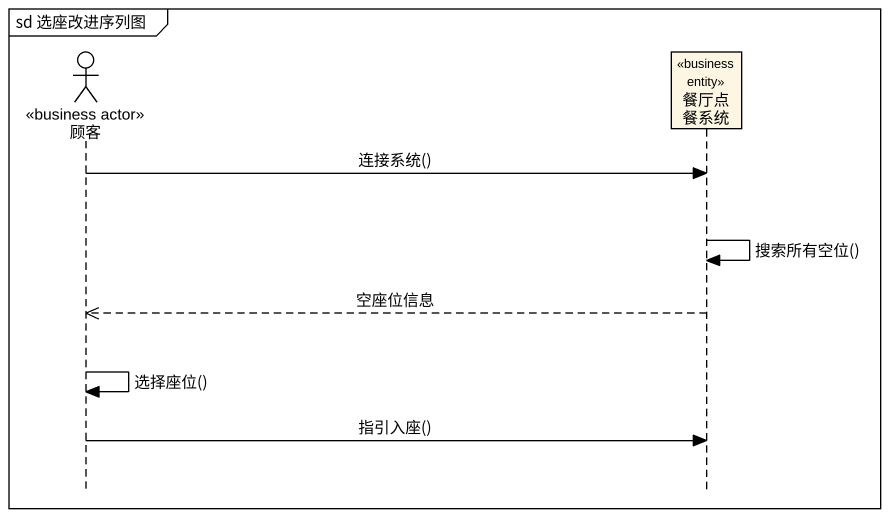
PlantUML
@startuml
mainframe sd 选座改进序列图
hide footbox
actor 顾客 <<business actor>>
participant 餐厅点餐系统 <<business entity>>

顾客 -> 餐厅点餐系统 : 连接系统()
餐厅点餐系统 -> 餐厅点餐系统 : 搜索所有空位()
餐厅点餐系统 -->> 顾客 : 空座位信息
顾客 -> 顾客 : 选择座位()
顾客 -> 餐厅点餐系统 : 指引入座()
@enduml
